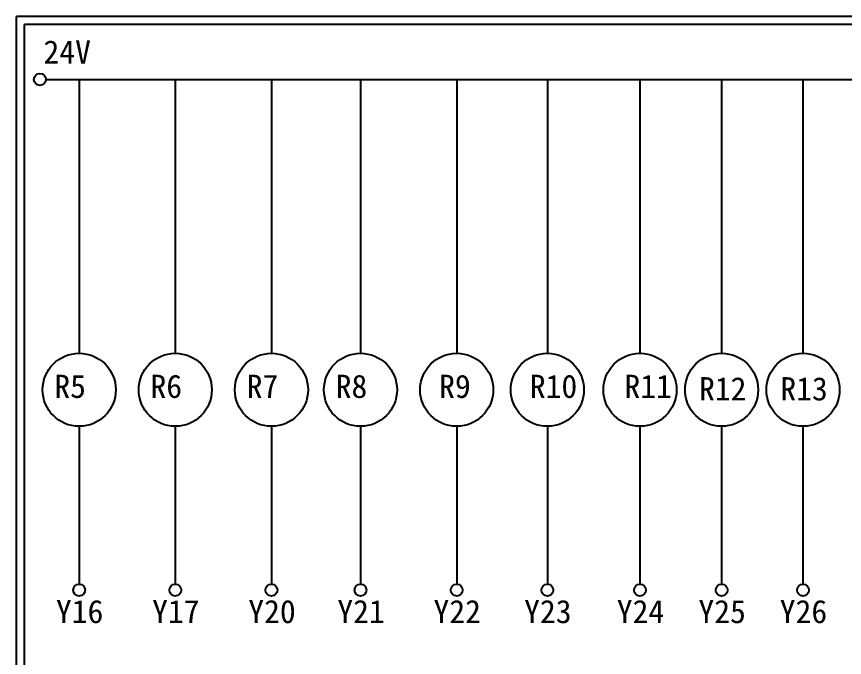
# Model space of a CAD drawing. Extents: x 926 to 1213, y 3 to 207.
# Drawn here: x 925.7 to 1053.9, y 107.6 to 207 of the extents above; entities that cross this region are included whole.
import ezdxf

# ---------------------------------------------------------------- set-up
doc = ezdxf.new("R2010")
doc.units = 0
doc.layers.add('圖框層', color=7, linetype='CONTINUOUS')
doc.layers.add('標尺寸層', color=3, linetype='CONTINUOUS')
doc.styles.add('STSL', font='kaiu.ttf')

msp = doc.modelspace()

# ---------------------------------------------------------------- linework, layer by layer
at = {"layer": '圖框層', "color": 7}
for p, q in [((1212.74, 206.97), (925.74, 206.97)), ((925.74, 3), (925.74, 206.97)), ((1211.49, 205.72), (926.99, 205.72)), ((926.99, 4.25), (926.99, 205.72))]:
    msp.add_line(p, q, dxfattribs=at)
at = {"layer": '標尺寸層', "color": 7}
for p, q in [((930.28, 197.22), (1207.88, 197.22)), ((935.44, 197.22), (935.44, 154.78)), ((950.32, 197.22), (950.32, 154.78)), ((965.21, 197.22), (965.21, 154.78)), ((979, 197.22), (979, 154.78)), ((993.89, 197.22), (993.89, 154.78)), ((1007.93, 197.22), (1007.93, 154.78)), ((1022.27, 197.22), (1022.27, 154.78)), ((1034.91, 197.22), (1034.91, 154.78)), ((1047.51, 197.22), (1047.51, 154.78)), ((935.44, 143.45), (935.44, 119)), ((950.32, 143.45), (950.32, 119)), ((965.21, 143.45), (965.21, 119)), ((979, 143.45), (979, 119)), ((993.89, 143.45), (993.89, 119)), ((1007.93, 143.45), (1007.93, 119)), ((1022.27, 143.45), (1022.27, 119)), ((1034.91, 143.45), (1034.91, 119)), ((1047.51, 143.45), (1047.51, 119))]:
    msp.add_line(p, q, dxfattribs=at)
for centre, radius in [((929.36, 197.22), 0.92), ((935.44, 149.12), 5.66), ((950.32, 149.12), 5.66), ((965.21, 149.12), 5.66), ((979, 149.12), 5.66), ((993.89, 149.12), 5.66), ((1007.93, 149.12), 5.66), ((1022.27, 149.12), 5.66), ((1034.91, 149.12), 5.66), ((1047.51, 149.12), 5.66), ((935.44, 118.08), 0.92), ((950.32, 118.08), 0.92), ((965.21, 118.08), 0.92), ((979, 118.08), 0.92), ((993.89, 118.08), 0.92), ((1007.93, 118.08), 0.92), ((1022.27, 118.08), 0.92), ((1034.91, 118.08), 0.92), ((1047.51, 118.08), 0.92)]:
    msp.add_circle(centre, radius, dxfattribs=at)

# ---------------------------------------------------------------- texts
at = {"layer": '圖框層', "color": 4, "style": 'STSL'}
for s, p in [('24V', (929.91, 199.68)), ('R5', (931.59, 147.86)), ('R6', (946.48, 147.86)), ('R7', (961.37, 147.86)), ('R8', (975.15, 147.86)), ('R9', (991.17, 147.86)), ('R10', (1005.21, 147.86)), ('R11', (1019.86, 147.86)), ('R12', (1031.41, 147.48)), ('R13', (1044, 147.48)), ('Y16', (931.84, 112.96)), ('Y17', (946.73, 112.96)), ('Y20', (961.62, 112.96)), ('Y21', (975.41, 112.96)), ('Y22', (990.3, 112.96)), ('Y23', (1004.33, 112.96)), ('Y24', (1018.68, 112.96)), ('Y25', (1031.32, 112.96)), ('Y26', (1043.91, 112.96))]:
    msp.add_text(s, height=3.6, dxfattribs=at).set_placement(p)

doc.saveas('drawing.dxf')
